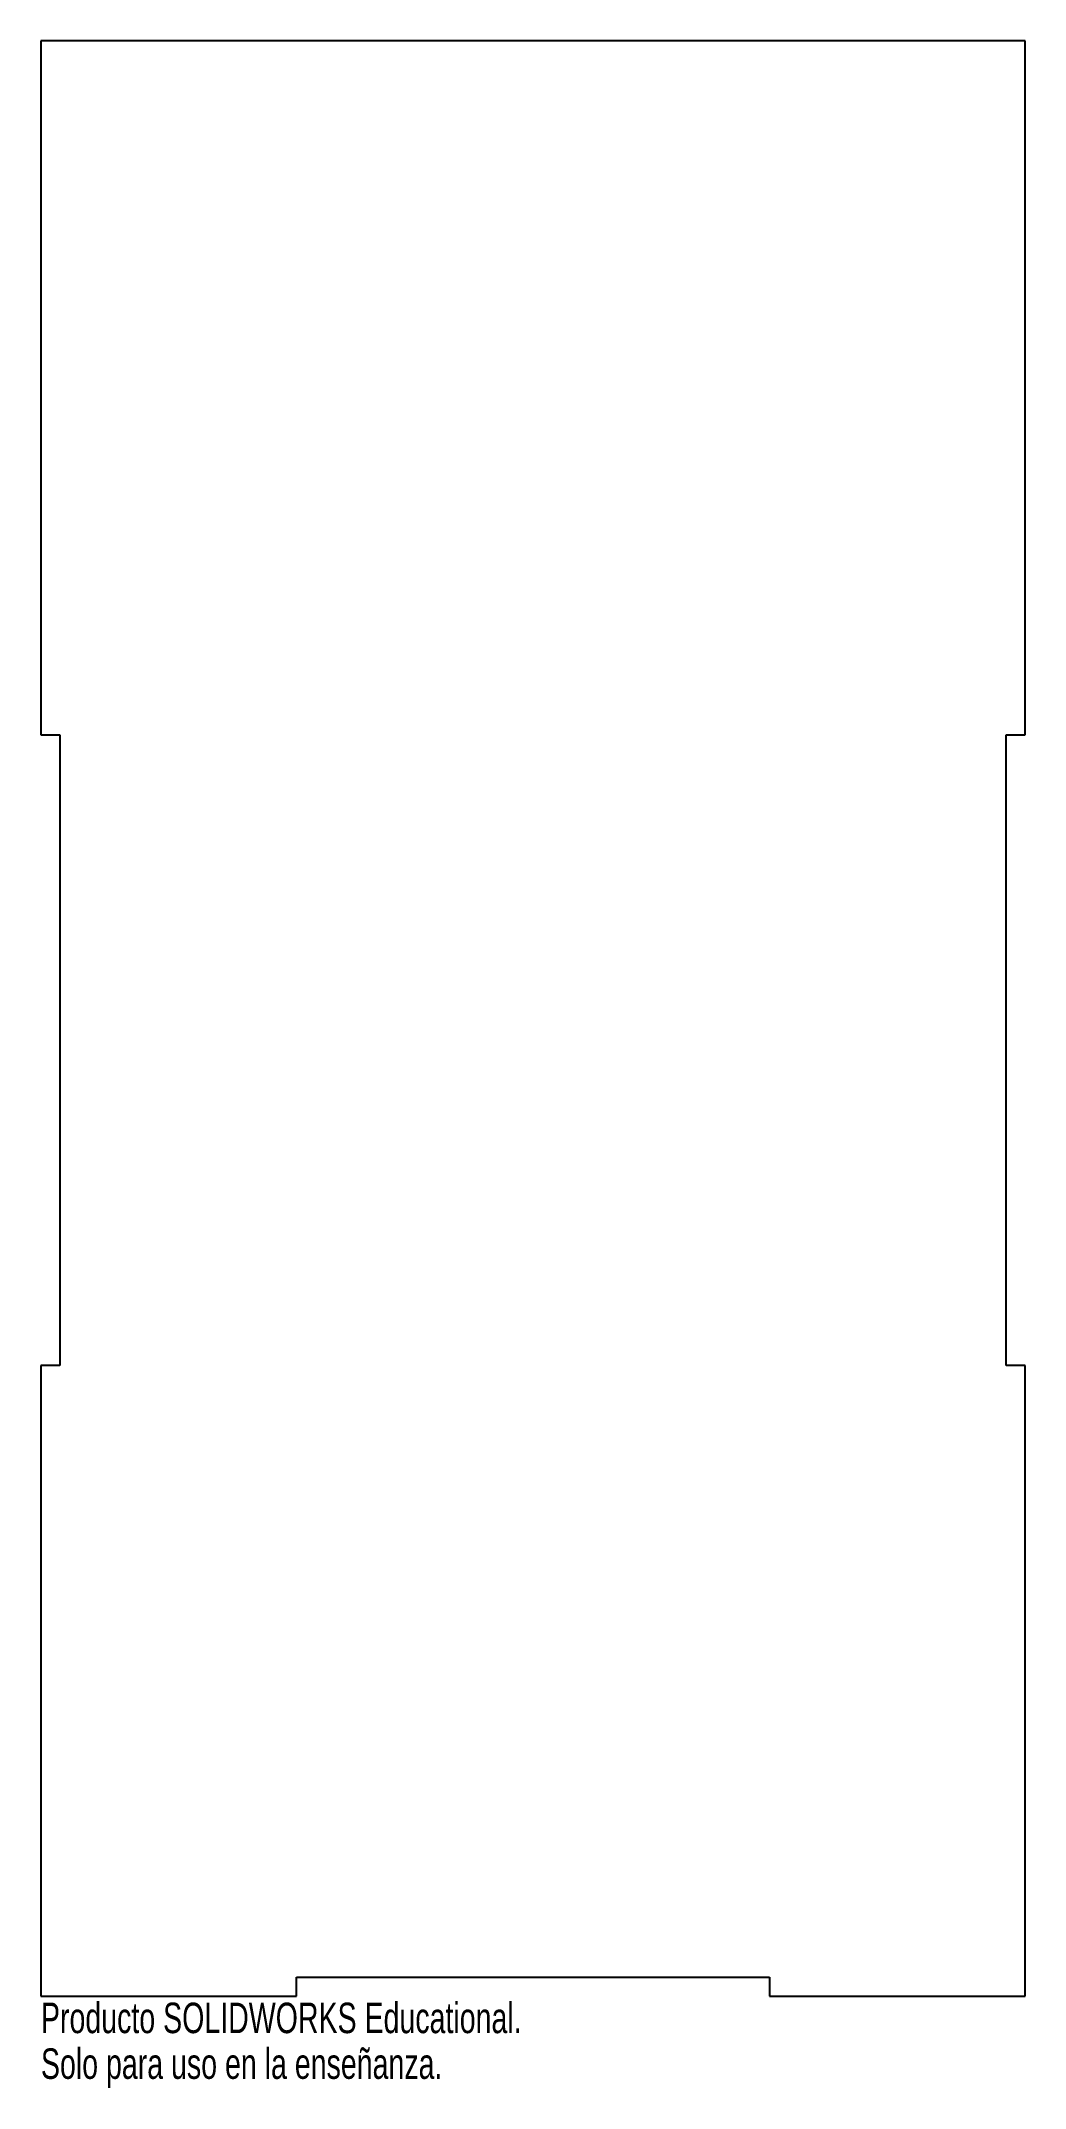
# Model space of a CAD drawing. Header units: millimetres. Extents: x 0 to 156, y -15 to 310.
import ezdxf

# ---------------------------------------------------------------- set-up
doc = ezdxf.new("R2010")
doc.units = ezdxf.units.MM
doc.styles.add('SLDTEXTSTYLE0', font='TXT', dxfattribs={"width": 0.7})

msp = doc.modelspace()

# ---------------------------------------------------------------- linework, layer by layer
at = {"color": 7, "linetype": 'Continuous', "lineweight": 25}
for p, q in [((156, 310), (0, 310)), ((0, 310), (0, 200)), ((156, 200), (156, 310)), ((0, 200), (3, 200)), ((3, 200), (3, 100)), ((153, 100), (153, 200)), ((153, 200), (156, 200)), ((0, 100), (0, 0)), ((3, 100), (0, 100)), ((156, 100), (153, 100)), ((156, 0), (156, 100)), ((0, 0), (40.5, 0)), ((40.5, 0), (40.5, 3)), ((40.5, 3), (115.5, 3)), ((115.5, 3), (115.5, 0)), ((115.5, 0), (156, 0))]:
    msp.add_line(p, q, dxfattribs=at)

# ---------------------------------------------------------------- texts
at = {"color": 7, "linetype": 'Continuous', "char_height": 4.8336, "attachment_point": 1, "style": 'SLDTEXTSTYLE0'}
for s, insert in [('Producto SOLIDWORKS Educational.', (0, -1.02)), ('Solo para uso en la enseñanza.', (0, -8.27))]:
    msp.add_mtext(s, dxfattribs=dict(at, insert=insert))

doc.saveas('drawing.dxf')
